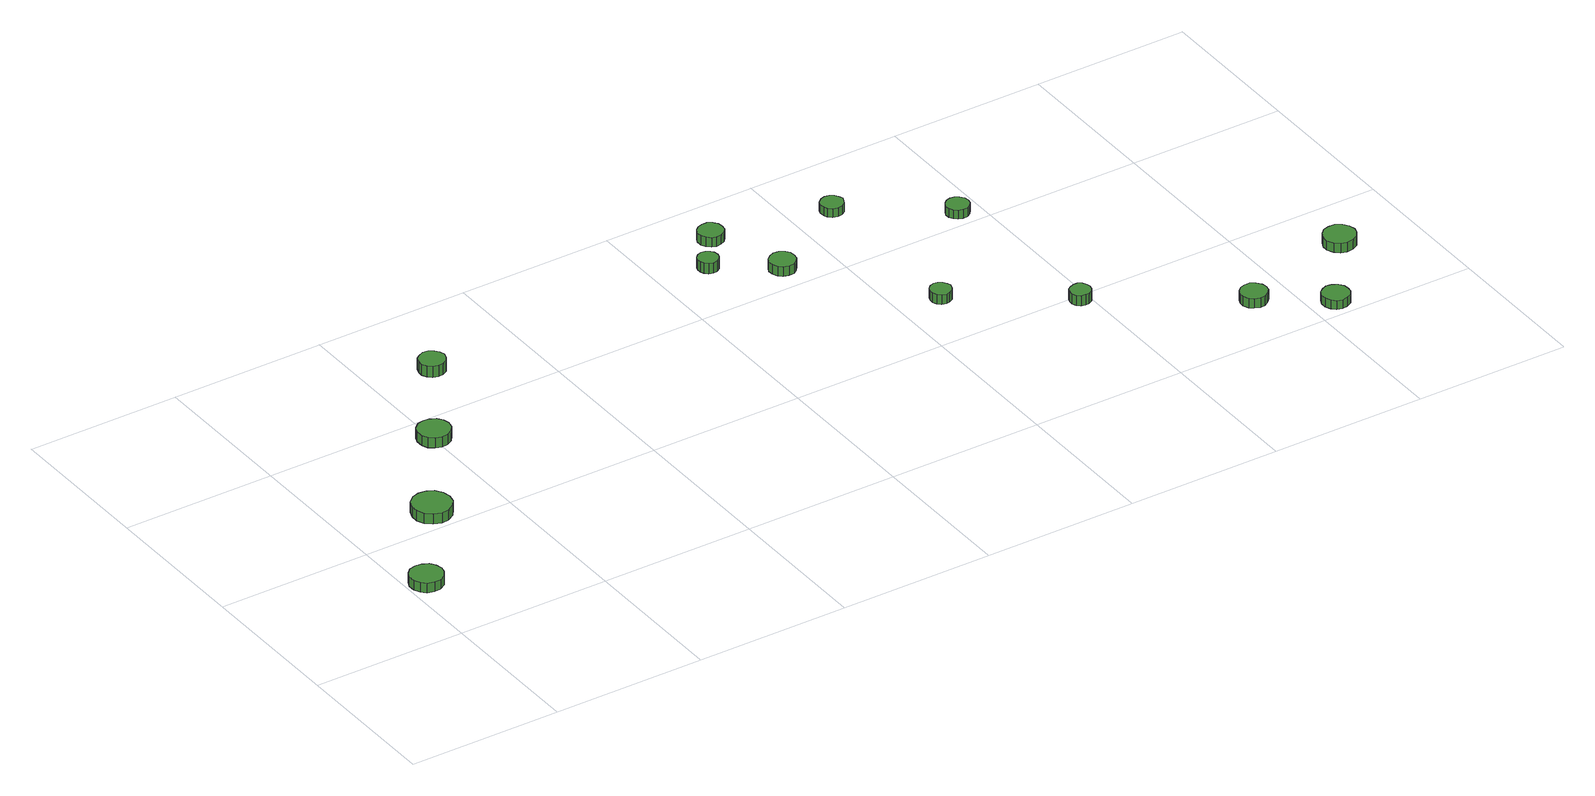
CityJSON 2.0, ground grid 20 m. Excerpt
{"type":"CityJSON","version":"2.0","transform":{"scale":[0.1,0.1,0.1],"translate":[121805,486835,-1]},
"CityObjects":{
"tree1":{"type":"SolitaryVegetationObject","attributes":{"function":"something"},"geometry":[{"type":"MultiSurface","lod":"1","boundaries":[[[0,1,2,3,4,5,6,7,8,9,10,11,12,13,14]],[[15,16,17,18,19,20,21,22,23,24,25,26,27,28,29]],[[0,29,28,1]],[[1,28,27,2]],[[2,27,26,3]],[[3,26,25,4]],[[4,25,24,5]],[[5,24,23,6]],[[6,23,22,7]],[[7,22,21,8]],[[8,21,20,9]],[[9,20,19,10]],[[10,19,18,11]],[[11,18,17,12]],[[12,17,16,13]],[[13,16,15,14]],[[14,15,29,0]]]}]},
"tree2":{"type":"SolitaryVegetationObject","attributes":{"function":"something"},"geometry":[{"type":"MultiSurface","lod":"1","boundaries":[[[30,31,32,33,34,35,36,37,38,39,40,41,42,43,44]],[[45,46,47,48,49,50,51,52,53,54,55,56,57,58,59]],[[30,59,58,31]],[[31,58,57,32]],[[32,57,56,33]],[[33,56,55,34]],[[34,55,54,35]],[[35,54,53,36]],[[36,53,52,37]],[[37,52,51,38]],[[38,51,50,39]],[[39,50,49,40]],[[40,49,48,41]],[[41,48,47,42]],[[42,47,46,43]],[[43,46,45,44]],[[44,45,59,30]]]}]},
"tree3":{"type":"SolitaryVegetationObject","attributes":{"function":"something"},"geometry":[{"type":"MultiSurface","lod":"1","boundaries":[[[60,61,62,63,64,65,66,67,68,69,70,71,72,73,74]],[[75,76,77,78,79,80,81,82,83,84,85,86,87,88,89]],[[60,89,88,61]],[[61,88,87,62]],[[62,87,86,63]],[[63,86,85,64]],[[64,85,84,65]],[[65,84,83,66]],[[66,83,82,67]],[[67,82,81,68]],[[68,81,80,69]],[[69,80,79,70]],[[70,79,78,71]],[[71,78,77,72]],[[72,77,76,73]],[[73,76,75,74]],[[74,75,89,60]]]}]},
"tree4":{"type":"SolitaryVegetationObject","attributes":{"function":"something"},"geometry":[{"type":"MultiSurface","lod":"1","boundaries":[[[90,91,92,93,94,95,96,97,98,99,100,101,102,103,104]],[[105,106,107,108,109,110,111,112,113,114,115,116,117,118,119]],[[90,119,118,91]],[[91,118,117,92]],[[92,117,116,93]],[[93,116,115,94]],[[94,115,114,95]],[[95,114,113,96]],[[96,113,112,97]],[[97,112,111,98]],[[98,111,110,99]],[[99,110,109,100]],[[100,109,108,101]],[[101,108,107,102]],[[102,107,106,103]],[[103,106,105,104]],[[104,105,119,90]]]}]},
"tree5":{"type":"SolitaryVegetationObject","attributes":{"function":"something"}},
"tree6":{"type":"SolitaryVegetationObject","attributes":{"function":"something"},"geometry":[{"type":"MultiSurface","lod":"1","boundaries":[[[120,121,122,123,124,125,126,127,128,129,130,131,132,133,134]],[[135,136,137,138,139,140,141,142,143,144,145,146,147,148,149]],[[120,149,148,121]],[[121,148,147,122]],[[122,147,146,123]],[[123,146,145,124]],[[124,145,144,125]],[[125,144,143,126]],[[126,143,142,127]],[[127,142,141,128]],[[128,141,140,129]],[[129,140,139,130]],[[130,139,138,131]],[[131,138,137,132]],[[132,137,136,133]],[[133,136,135,134]],[[134,135,149,120]]]}]},
"tree7":{"type":"SolitaryVegetationObject","attributes":{"function":"something"},"geometry":[{"type":"MultiSurface","lod":"1","boundaries":[[[150,151,152,153,154,155,156,157,158,159,160,161,162,163,164]],[[165,166,167,168,169,170,171,172,173,174,175,176,177,178,179]],[[150,179,178,151]],[[151,178,177,152]],[[152,177,176,153]],[[153,176,175,154]],[[154,175,174,155]],[[155,174,173,156]],[[156,173,172,157]],[[157,172,171,158]],[[158,171,170,159]],[[159,170,169,160]],[[160,169,168,161]],[[161,168,167,162]],[[162,167,166,163]],[[163,166,165,164]],[[164,165,179,150]]]}]},
"tree8":{"type":"SolitaryVegetationObject","attributes":{"function":"something"},"geometry":[{"type":"MultiSurface","lod":"1","boundaries":[[[180,181,182,183,184,185,186,187,188,189,190,191,192,193,194]],[[195,196,197,198,199,200,201,202,203,204,205,206,207,208,209]],[[180,209,208,181]],[[181,208,207,182]],[[182,207,206,183]],[[183,206,205,184]],[[184,205,204,185]],[[185,204,203,186]],[[186,203,202,187]],[[187,202,201,188]],[[188,201,200,189]],[[189,200,199,190]],[[190,199,198,191]],[[191,198,197,192]],[[192,197,196,193]],[[193,196,195,194]],[[194,195,209,180]]]}]},
"tree9":{"type":"SolitaryVegetationObject","attributes":{"function":"something"},"geometry":[{"type":"MultiSurface","lod":"1","boundaries":[[[210,211,212,213,214,215,216,217,218,219,220,221,222,223,224]],[[225,226,227,228,229,230,231,232,233,234,235,236,237,238,239]],[[210,239,238,211]],[[211,238,237,212]],[[212,237,236,213]],[[213,236,235,214]],[[214,235,234,215]],[[215,234,233,216]],[[216,233,232,217]],[[217,232,231,218]],[[218,231,230,219]],[[219,230,229,220]],[[220,229,228,221]],[[221,228,227,222]],[[222,227,226,223]],[[223,226,225,224]],[[224,225,239,210]]]}]},
"tree10":{"type":"SolitaryVegetationObject","attributes":{"function":"something"},"geometry":[{"type":"MultiSurface","lod":"1","boundaries":[[[240,241,242,243,244,245,246,247,248,249,250,251,252,253,254]],[[255,256,257,258,259,260,261,262,263,264,265,266,267,268,269]],[[240,269,268,241]],[[241,268,267,242]],[[242,267,266,243]],[[243,266,265,244]],[[244,265,264,245]],[[245,264,263,246]],[[246,263,262,247]],[[247,262,261,248]],[[248,261,260,249]],[[249,260,259,250]],[[250,259,258,251]],[[251,258,257,252]],[[252,257,256,253]],[[253,256,255,254]],[[254,255,269,240]]]}]},
"tree11":{"type":"SolitaryVegetationObject","attributes":{"function":"something"},"geometry":[{"type":"MultiSurface","lod":"1","boundaries":[[[270,271,272,273,274,275,276,277,278,279,280,281,282,283,284]],[[285,286,287,288,289,290,291,292,293,294,295,296,297,298,299]],[[270,299,298,271]],[[271,298,297,272]],[[272,297,296,273]],[[273,296,295,274]],[[274,295,294,275]],[[275,294,293,276]],[[276,293,292,277]],[[277,292,291,278]],[[278,291,290,279]],[[279,290,289,280]],[[280,289,288,281]],[[281,288,287,282]],[[282,287,286,283]],[[283,286,285,284]],[[284,285,299,270]]]}]},
"tree12":{"type":"SolitaryVegetationObject","attributes":{"function":"something"},"geometry":[{"type":"MultiSurface","lod":"1","boundaries":[[[300,301,302,303,304,305,306,307,308,309,310,311,312,313,314]],[[315,316,317,318,319,320,321,322,323,324,325,326,327,328,329]],[[300,329,328,301]],[[301,328,327,302]],[[302,327,326,303]],[[303,326,325,304]],[[304,325,324,305]],[[305,324,323,306]],[[306,323,322,307]],[[307,322,321,308]],[[308,321,320,309]],[[309,320,319,310]],[[310,319,318,311]],[[311,318,317,312]],[[312,317,316,313]],[[313,316,315,314]],[[314,315,329,300]]]}]},
"tree13":{"type":"SolitaryVegetationObject","attributes":{"function":"something"},"geometry":[{"type":"MultiSurface","lod":"1","boundaries":[[[330,331,332,333,334,335,336,337,338,339,340,341,342,343,344]],[[345,346,347,348,349,350,351,352,353,354,355,356,357,358,359]],[[330,359,358,331]],[[331,358,357,332]],[[332,357,356,333]],[[333,356,355,334]],[[334,355,354,335]],[[335,354,353,336]],[[336,353,352,337]],[[337,352,351,338]],[[338,351,350,339]],[[339,350,349,340]],[[340,349,348,341]],[[341,348,347,342]],[[342,347,346,343]],[[343,346,345,344]],[[344,345,359,330]]]}]},
"tree14":{"type":"SolitaryVegetationObject","attributes":{"function":"something"},"geometry":[{"type":"MultiSurface","lod":"1","boundaries":[[[360,361,362,363,364,365,366,367,368,369,370,371,372,373,374]],[[375,376,377,378,379,380,381,382,383,384,385,386,387,388,389]],[[360,389,388,361]],[[361,388,387,362]],[[362,387,386,363]],[[363,386,385,364]],[[364,385,384,365]],[[365,384,383,366]],[[366,383,382,367]],[[367,382,381,368]],[[368,381,380,369]],[[369,380,379,370]],[[370,379,378,371]],[[371,378,377,372]],[[372,377,376,373]],[[373,376,375,374]],[[374,375,389,360]]]}]},
"tree15":{"type":"SolitaryVegetationObject","attributes":{"function":"something"},"geometry":[{"type":"MultiSurface","lod":"1","boundaries":[[[390,391,392,393,394,395,396,397,398,399,400,401,402,403,404]],[[405,406,407,408,409,410,411,412,413,414,415,416,417,418,419]],[[390,419,418,391]],[[391,418,417,392]],[[392,417,416,393]],[[393,416,415,394]],[[394,415,414,395]],[[395,414,413,396]],[[396,413,412,397]],[[397,412,411,398]],[[398,411,410,399]],[[399,410,409,400]],[[400,409,408,401]],[[401,408,407,402]],[[402,407,406,403]],[[403,406,405,404]],[[404,405,419,390]]]}]}
},
"vertices":[
[46,110,19],[44,119,19],[39,126,19],[31,130,19],[23,131,19],[14,129,19],[8,123,19],[4,115,19],[4,106,19],[8,98,19],[14,92,19],[23,90,19],[31,90,19],[39,95,19],[44,102,19],[44,102,6],[39,95,6],[31,90,6],[23,90,6],[14,92,6],[8,98,6],[4,106,6],[4,115,6],[8,123,6],[14,129,6],[23,131,6],[31,130,6],[39,126,6],[44,119,6],[46,110,6],
[137,231,20],[135,241,20],[129,250,20],[120,255,20],[110,256,20],[100,253,20],[92,246,20],[88,236,20],[88,226,20],[92,216,20],[100,210,20],[110,206,20],[120,207,20],[129,213,20],[135,221,20],[135,221,6],[129,213,6],[120,207,6],[110,206,6],[100,210,6],[92,216,6],[88,226,6],[88,236,6],[92,246,6],[100,253,6],[110,256,6],[120,255,6],[129,250,6],[135,241,6],[137,231,6],
[222,361,20],[220,369,20],[215,376,20],[207,380,20],[199,381,20],[191,379,20],[184,373,20],[181,365,20],[181,356,20],[184,348,20],[191,343,20],[199,340,20],[207,341,20],[215,345,20],[220,352,20],[220,352,6],[215,345,6],[207,341,6],[199,340,6],[191,343,6],[184,348,6],[181,356,6],[181,365,6],[184,373,6],[191,379,6],[199,381,6],[207,380,6],[215,376,6],[220,369,6],[222,361,6],
[298,485,20],[296,492,20],[292,497,20],[286,501,20],[279,502,20],[272,499,20],[267,495,20],[264,488,20],[264,481,20],[267,475,20],[272,470,20],[279,468,20],[286,469,20],[292,472,20],[296,478,20],[296,478,5],[292,472,5],[286,469,5],[279,468,5],[272,470,5],[267,475,5],[264,481,5],[264,488,5],[267,495,5],[272,499,5],[279,502,5],[286,501,5],[292,497,5],[296,492,5],[298,485,5],
[678,485,21],[677,491,21],[674,495,21],[669,498,21],[664,499,21],[658,497,21],[654,493,21],[652,488,21],[652,483,21],[654,478,21],[658,474,21],[664,472,21],[669,473,21],[674,476,21],[677,480,21],[677,480,7],[674,476,7],[669,473,7],[664,472,7],[658,474,7],[654,478,7],[652,483,7],[652,488,7],[654,493,7],[658,497,7],[664,499,7],[669,498,7],[674,495,7],[677,491,7],[678,485,7],
[716,533,20],[715,540,20],[711,545,20],[705,549,20],[698,549,20],[692,547,20],[687,543,20],[684,537,20],[684,530,20],[687,524,20],[692,519,20],[698,517,20],[705,518,20],[711,521,20],[715,526,20],[715,526,7],[711,521,7],[705,518,7],[698,517,7],[692,519,7],[687,524,7],[684,530,7],[684,537,7],[687,543,7],[692,547,7],[698,549,7],[705,549,7],[711,545,7],[715,540,7],[716,533,7],
[752,436,20],[751,443,20],[747,448,20],[741,452,20],[734,453,20],[727,450,20],[722,446,20],[719,440,20],[719,433,20],[722,426,20],[727,422,20],[734,420,20],[741,420,20],[747,424,20],[751,429,20],[751,429,7],[747,424,7],[741,420,7],[734,420,7],[727,422,7],[722,426,7],[719,433,7],[719,440,7],[722,446,7],[727,450,7],[734,453,7],[741,452,7],[747,448,7],[751,443,7],[752,436,7],
[869,284,19],[867,289,19],[864,294,19],[859,297,19],[854,298,19],[848,296,19],[844,292,19],[842,287,19],[842,281,19],[844,276,19],[848,272,19],[854,270,19],[859,271,19],[864,274,19],[867,278,19],[867,278,6],[864,274,6],[859,271,6],[854,270,6],[848,272,6],[844,276,6],[842,281,6],[842,287,6],[844,292,6],[848,296,6],[854,298,6],[859,297,6],[864,294,6],[867,289,6],[869,284,6],
[866,507,19],[864,512,19],[861,517,19],[856,520,19],[850,521,19],[844,519,19],[839,515,19],[837,510,19],[837,503,19],[839,498,19],[844,494,19],[850,492,19],[856,493,19],[861,496,19],[864,501,19],[864,501,7],[861,496,7],[856,493,7],[850,492,7],[844,494,7],[839,498,7],[837,503,7],[837,510,7],[839,515,7],[844,519,7],[850,521,7],[856,520,7],[861,517,7],[864,512,7],[866,507,7],
[1001,192,20],[1000,197,20],[997,202,20],[992,205,20],[987,205,20],[981,203,20],[977,200,20],[975,195,20],[975,189,20],[977,184,20],[981,180,20],[987,179,20],[992,179,20],[997,182,20],[1000,186,20],[1000,186,6],[997,182,6],[992,179,6],[987,179,6],[981,180,6],[977,184,6],[975,189,6],[975,195,6],[977,200,6],[981,203,6],[987,205,6],[992,205,6],[997,202,6],[1000,197,6],[1001,192,6],
[985,423,19],[984,429,19],[980,434,19],[975,437,19],[969,438,19],[963,436,19],[959,432,19],[956,426,19],[956,420,19],[959,415,19],[963,411,19],[969,409,19],[975,409,19],[980,412,19],[984,417,19],[984,417,7],[980,412,7],[975,409,7],[969,409,7],[963,411,7],[959,415,7],[956,420,7],[956,426,7],[959,432,7],[963,436,7],[969,438,7],[975,437,7],[980,434,7],[984,429,7],[985,423,7],
[1171,78,20],[1170,85,20],[1165,91,20],[1159,95,20],[1152,95,20],[1145,93,20],[1140,88,20],[1137,82,20],[1137,75,20],[1140,68,20],[1145,64,20],[1152,61,20],[1159,62,20],[1165,66,20],[1170,71,20],[1170,71,7],[1165,66,7],[1159,62,7],[1152,61,7],[1145,64,7],[1140,68,7],[1137,75,7],[1137,82,7],[1140,88,7],[1145,93,7],[1152,95,7],[1159,95,7],[1165,91,7],[1170,85,7],[1171,78,7],
[1249,24,19],[1248,31,19],[1244,37,19],[1237,41,19],[1230,42,19],[1223,39,19],[1218,35,19],[1215,28,19],[1215,21,19],[1218,14,19],[1223,9,19],[1230,7,19],[1237,8,19],[1244,11,19],[1248,17,19],[1248,17,7],[1244,11,7],[1237,8,7],[1230,7,7],[1223,9,7],[1218,14,7],[1215,21,7],[1215,28,7],[1218,35,7],[1223,39,7],[1230,42,7],[1237,41,7],[1244,37,7],[1248,31,7],[1249,24,7],
[1324,124,20],[1322,132,20],[1317,139,20],[1310,144,20],[1301,144,20],[1293,142,20],[1287,136,20],[1283,128,20],[1283,120,20],[1287,112,20],[1293,106,20],[1301,104,20],[1310,105,20],[1317,109,20],[1322,116,20],[1322,116,7],[1317,109,7],[1310,105,7],[1301,104,7],[1293,106,7],[1287,112,7],[1283,120,7],[1283,128,7],[1287,136,7],[1293,142,7],[1301,144,7],[1310,144,7],[1317,139,7],[1322,132,7],[1324,124,7]
]}
